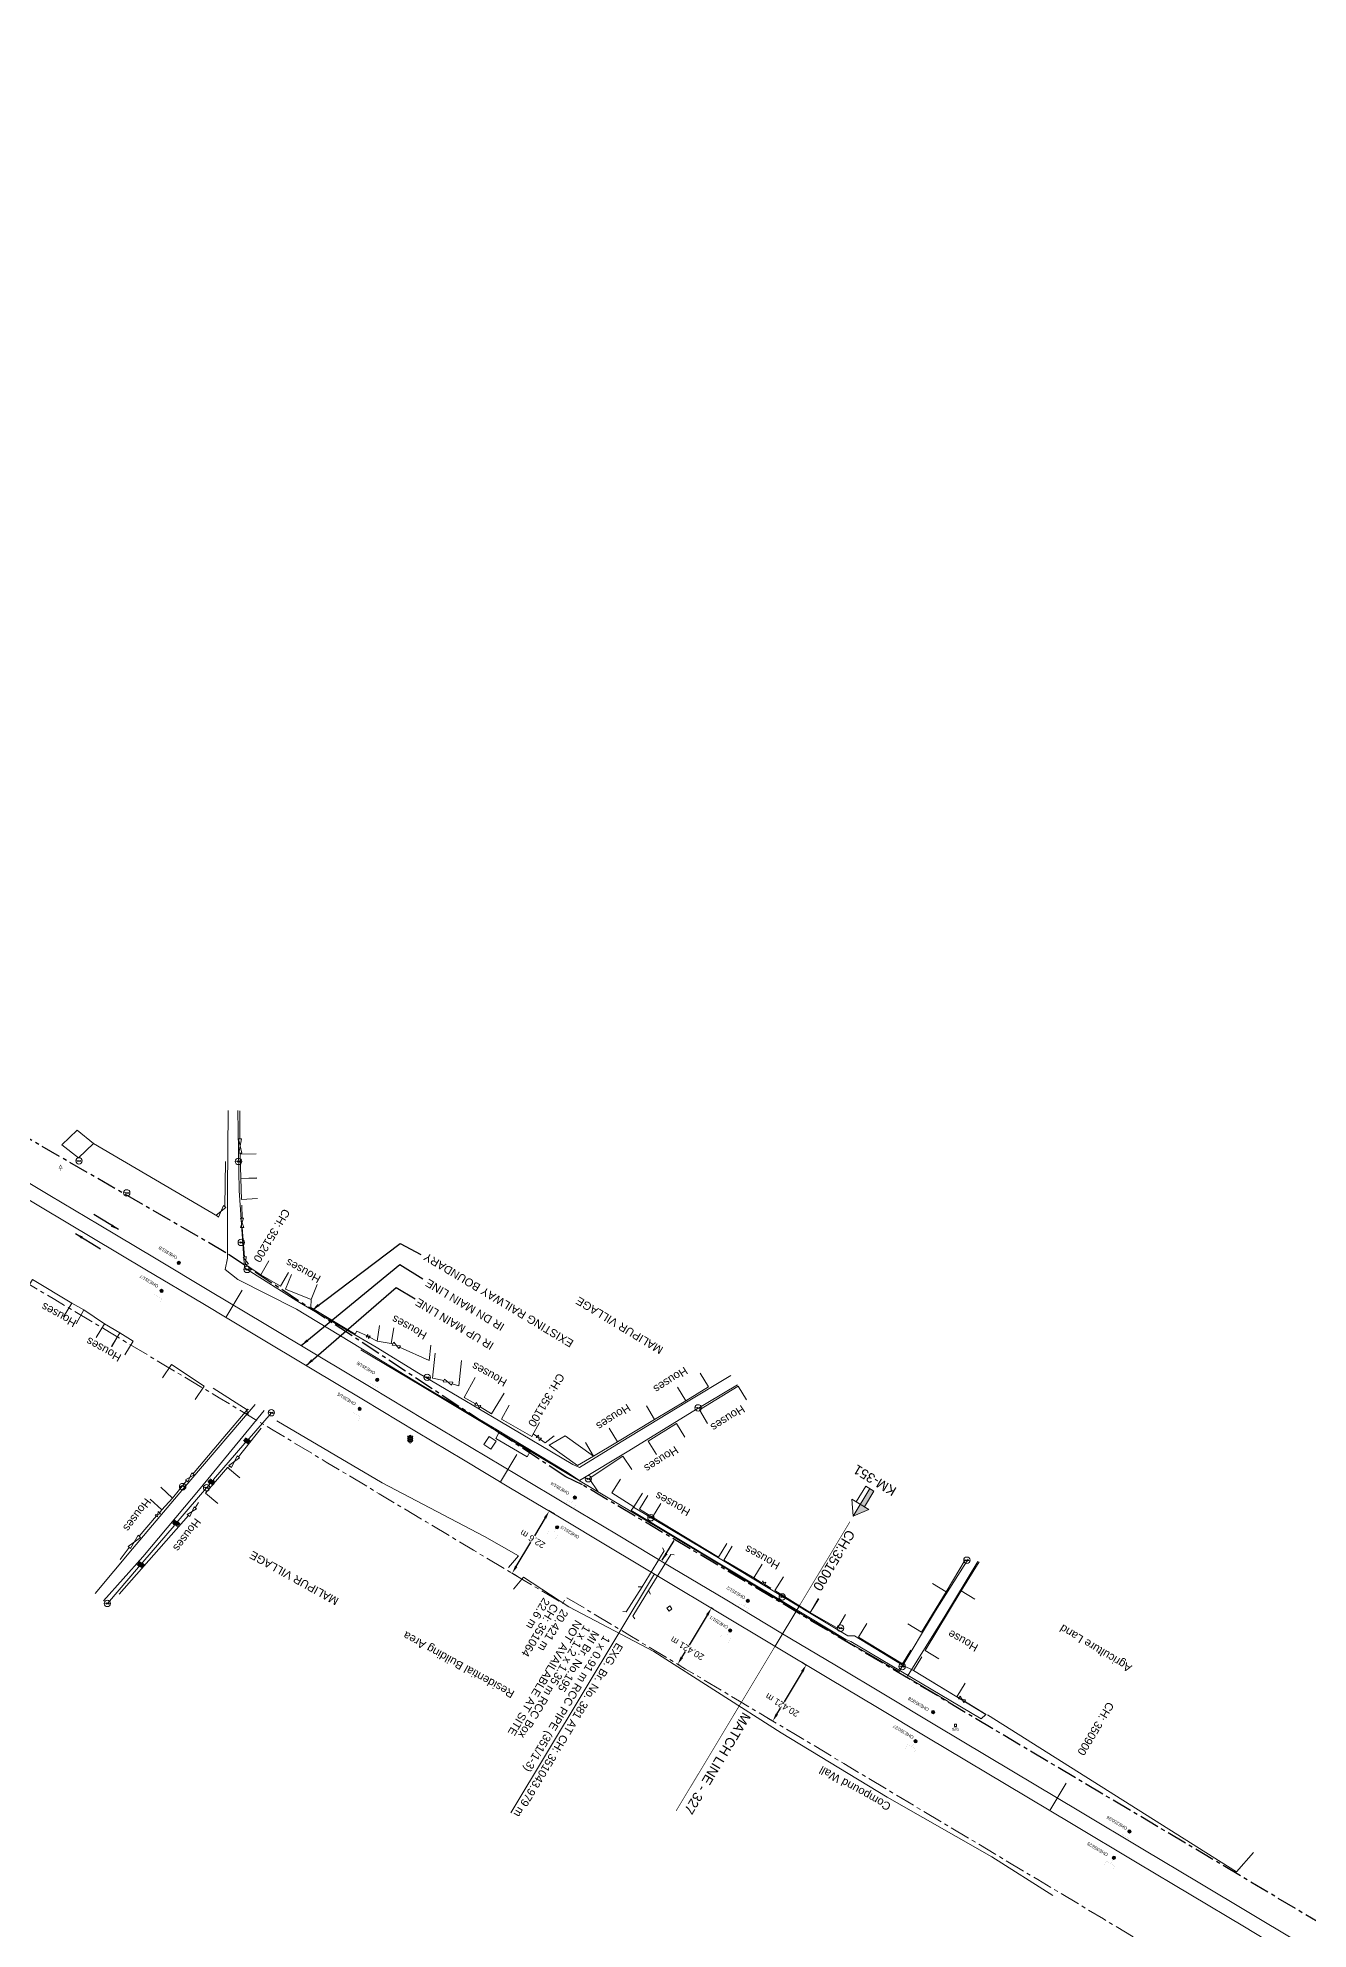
# Model space of a CAD drawing. Header units: metres. Extents: x 593168 to 611286, y 3401475 to 3412398.
# Drawn here: x 601594 to 601991, y 3407081 to 3407672 of the extents above; entities that cross this region are included whole.
import ezdxf
from ezdxf.enums import TextEntityAlignment as Align

# ---------------------------------------------------------------- set-up
doc = ezdxf.new("R2010")
doc.units = ezdxf.units.M
doc.header["$MEASUREMENT"] = 0
doc.linetypes.add('CENTER', pattern=[2, 1.25, -0.25, 0.25, -0.25])
doc.linetypes.add('PHANTOM2', pattern=[1.25, 0.625, -0.125, 0.125, -0.125, 0.125, -0.125])
doc.layers.get('Defpoints').update_dxf_attribs({"lineweight": 0})
for name, color, linetype, lineweight in [('BRIDGE DETAILS PLAN', 7, 'Continuous', 0), ('CANAL BOTTOM', 5, 'Continuous', 0), ('Compound Wall', 251, 'Continuous', 0), ('DFCC BOUNDARY', 6, 'CENTER', 0), ('Electric Pole', 251, 'Continuous', 0), ('Existing IR Chainage', 7, 'Continuous', 0), ('Existing IR Track', 7, 'Continuous', 0), ('Footpath', 251, 'Continuous', 0), ('Gate', 251, 'Continuous', 0), ('GPS', 251, 'Continuous', 0), ('KM STONE', 7, 'Continuous', 0), ('Lamp_Post', 251, 'Continuous', 0), ('OHE MAST', 8, 'Continuous', 0), ('OHE MAST TEXT', 8, 'Continuous', 0), ('Pow_Line', 134, 'Continuous', 0), ('PROPOSED DFCC TRACK', 1, 'Continuous', 0), ('Religious_Place', 251, 'Continuous', 0), ('Residential Building Pucca', 251, 'Continuous', 0), ('Residential Building Semipucca', 251, 'Continuous', 0), ('Side Details', 251, 'Continuous', 0), ('Sign Board', 251, 'Continuous', 0), ('Subroad Edge', 34, 'Continuous', 0), ('Telephone_Pole', 251, 'Continuous', 0), ('Text1', 251, 'Continuous', 0), ('Trolley Stand', 251, 'Continuous', 0), ('Village Name', 7, 'Continuous', 0)]:
    doc.layers.add(name, color=color, linetype=linetype, lineweight=lineweight)
doc.layers.add('Existing Railway Boundary', color=7, linetype='CENTER')
doc.layers.add('MATCH LINE', color=7, linetype='Continuous')
doc.styles.get("Standard").update_dxf_attribs({"font": 'arial.ttf'})
doc.styles.add('street name', font='tahoma.ttf', dxfattribs={"height": 2})
doc.styles.add('Style-Arial', font='arial.ttf')
doc.styles.add('Vill txt', font='arial.ttf', dxfattribs={"height": 3})
doc.dimstyles.new('ISO-25', dxfattribs={"dimtxt": 2.5, "dimasz": 2.5, "dimexe": 1.25, "dimexo": 0.625, "dimtad": 1, "dimtxsty": 'Standard', "dimcen": 2.5, "dimadec": 0, "dimazin": 0, "dimtfac": 1, "dimtmove": 0, "dimatfit": 3, "dimfxl": 1, "dimarcsym": 0})
doc.dimstyles.get("Standard").update_dxf_attribs({"dimtxt": 2.5, "dimasz": 0.18, "dimexe": 0.18, "dimexo": 0.0625, "dimgap": 0.09, "dimtad": 0, "dimtih": 1, "dimtoh": 1, "dimdec": 3, "dimzin": 0, "dimdsep": 46, "dimtxsty": 'Standard', "dimcen": 0.09, "dimaunit": 1, "dimadec": 4, "dimazin": 0, "dimtfac": 1, "dimtdec": 3, "dimtofl": 0, "dimtmove": 0, "dimatfit": 3, "dimfxl": 1, "dimtolj": 1, "dimtzin": 0, "dimarcsym": 0})

# ---------------------------------------------------------------- blocks, each defined once
blk = doc.blocks.new('GT')
at = {"layer": 'Gate'}
for p, q in [((-0.5, -0.5), (-0.5, 0.5)), ((-0.5, 0.5), (0.5, -0.5)), ((0.5, 0.5), (0.5, -0.5))]:
    blk.add_line(p, q, dxfattribs=at)
blk.add_lwpolyline([(0.5, 0.5), (-0.5, -0.5)], dxfattribs=at)
blk = doc.blocks.new('EP')
blk.add_hatch(color=8).paths.add_polyline_path([(-0.21, -0.05), (-0.21, 0.16), (-0.93, -0.01), (-0.31, 0.07), (-0.31, -0.19), (0.31, 0), (0.31, -0.24), (0.94, -0.01), (0.41, -0.1), (0.43, 0.15)])
at = {"color": 8}
for p, q in [((-0.93, -0.01), (-0.21, 0.16)), ((-0.31, 0.07), (-0.93, -0.01)), ((-0.31, -0.19), (-0.31, 0.07)), ((0.31, 0), (-0.31, -0.19)), ((-0.21, 0.16), (-0.21, -0.05)), ((-0.21, -0.05), (0.43, 0.15)), ((0.31, -0.24), (0.31, 0)), ((0.43, 0.15), (0.41, -0.1)), ((0.94, -0.01), (0.31, -0.24)), ((0.41, -0.1), (0.94, -0.01))]:
    blk.add_line(p, q, dxfattribs=at)
blk.add_circle((0, 0), 1, dxfattribs=at)
blk = doc.blocks.new('LP')
for points in [[(0, 0), (0, 1.5)], [(0.25, 1.35), (0.44, 1.35)]]:
    blk.add_lwpolyline(points)
for centre, radius, start, end in [((0.07, 0.99), 0.519, 57.64249, 97.31648), ((0.34, 1.33), 0.094, 11.70118, 168.04763)]:
    blk.add_arc(centre, radius, start, end)
at = {"extrusion": (0, 0, -1)}
blk.add_ellipse((0, 0.01), major_axis=(0.308, 0), ratio=0.400495, dxfattribs=at)
blk.add_ellipse((0.35, 1.36), major_axis=(0.0017, 0.0438), ratio=0.461056, start_param=1.74022, end_param=4.575836)
blk = doc.blocks.new('SIG')
for color, points in [(1, [(-0.22, 0.42, 0.180295), (-0.01, 0.33, -0.00255), (0.01, 0.33, -0.00255), (0.02, 0.33, 0.180295), (0.23, 0.42, -0.002654), (0.25, 0.44, 0.184495), (0.33, 0.65, 1.000001), (-0.32, 0.65, 0.184495), (-0.24, 0.44, -0.002654)]), (2, [(0.23, -0.23, -0.002654), (0.25, -0.21, 0.184495), (0.33, 0.01, 1.000001), (-0.32, 0.01, 0.184495), (-0.24, -0.21, -0.002654), (-0.22, -0.23, 0.180295), (-0.01, -0.32, -0.00255), (0.01, -0.32, -0.00255), (0.02, -0.32, 0.180295)]), (3, [(0.23, -0.88, -0.002654), (0.25, -0.86, 0.184495), (0.33, -0.64, 1.000001), (-0.32, -0.64, 0.184495), (-0.24, -0.86, -0.002654), (-0.22, -0.88, 0.395599)])]:
    blk.add_hatch(color=color).paths.add_polyline_path(points)
for p, q in [((-0.31, 0.98), (-0.32, -0.9)), ((0.33, -0.9), (0.32, 0.98))]:
    blk.add_line(p, q)
for points in [[(-0.31, 0.98), (-0.81, 0.98, 0.198758), (-0.42, 0.41, 0.003814), (-0.31, 0.39, 0.003814)], [(-0.31, 0.33), (-0.81, 0.33, 0.198758), (-0.42, -0.23, 0.003727), (-0.32, -0.26, 0.003727)], [(0.32, 0.98), (0.82, 0.98, -0.198758), (0.44, 0.41, -0.003814), (0.32, 0.39, -0.003814)], [(0.32, 0.33), (0.82, 0.33, -0.198758), (0.44, -0.23, -0.003727), (0.33, -0.26, -0.003727)], [(-0.32, -0.32), (-0.81, -0.32, 0.198758), (-0.42, -0.88, 0.003639), (-0.32, -0.9)], [(0.33, -0.32), (0.82, -0.32, -0.198758), (0.44, -0.88, -0.003639), (0.33, -0.9)]]:
    blk.add_lwpolyline(points, format="xyb")
for centre, radius, start, end in [((0.01, 0.91), 0.324, 12.40488, 167.59512), ((0.01, 0.81), 0.357, 27.75781, 152.24219), ((0.01, -0.9), 0.324, 181.45715, 358.54285)]:
    blk.add_arc(centre, radius, start, end)
blk = doc.blocks.new('TP')
at = {"layer": 'Telephone_Pole'}
blk.add_hatch(color=8, dxfattribs=at).paths.add_polyline_path([(0.49, 0.08, -0.516403), (0.5, 0.04, 0.157799), (0.42, -0.19, 0.257253), (0.43, -0.21), (0.7, -0.4, 0.297943), (0.73, -0.4, 0.213635), (0.94, -0.09, 0.292624), (0.86, 0.1, 0.314672), (-0.86, 0.1, 0.297888), (-0.94, -0.1, 0.205841), (-0.73, -0.4, 0.297943), (-0.7, -0.4), (-0.43, -0.21, 0.257253), (-0.42, -0.19, 0.155164), (-0.5, 0.04, -0.510878), (-0.49, 0.08, -0.167449)])
at = {"layer": 'Telephone_Pole', "color": 8}
for p, q in [((-0.7, -0.4), (-0.43, -0.21)), ((-0.44, -0.22), (-0.44, -0.22)), ((0.7, -0.4), (0.43, -0.21)), ((0.44, -0.22), (0.44, -0.22))]:
    blk.add_line(p, q, dxfattribs=at)
blk.add_circle((0, 0), 1.03, dxfattribs=at)
for centre, radius, start, end in [((0.01, -1.13), 1.5, 55.36592, 125.23532), ((-0.48, 0.05), 0.0243, 109.21809, 217.46399), ((-0.82, -0.21), 0.402, 2.18439, 37.46399), ((0.01, -1.34), 1.5, 71.19434, 109.21809), ((0.82, -0.21), 0.402, 141.94645, 177.81561), ((0.48, 0.06), 0.0243, 321.94645, 71.19434), ((0.75, -0.06), 0.194, 350.12305, 55.36592), ((-0.44, -0.19), 0.0258, 304.47763, 2.18439), ((0.44, -0.19), 0.0258, 177.81561, 235.52237), ((0.72, -0.38), 0.0258, 235.52237, 301.88655), ((0.49, -0.01), 0.462, 301.88655, 350.12305)]:
    blk.add_arc(centre, radius, start, end, dxfattribs=at)
blk = doc.blocks.new('TSB')
at = {"const_width": 0.132}
blk.add_lwpolyline([(-0.51, 0.84), (0.54, 0.84), (0, 1.85)], close=True, dxfattribs=at)
at = {"const_width": 0.142}
blk.add_lwpolyline([(0, 0.84), (0, 0)], dxfattribs=at)
blk = doc.blocks.new('GPS')
at = {"const_width": 0.0279}
blk.add_lwpolyline([(0.56, -0.56), (-0.56, -0.56), (-0.56, 0.56), (0.56, 0.56)], close=True, dxfattribs=at)
blk.add_lwpolyline([(0.33, -0.33), (-0.33, -0.33), (-0.33, 0.33), (0.33, 0.33)], close=True)
at = {"style": 'street name'}
blk.add_text('GPS', height=0.868, rotation=180, dxfattribs=at).set_placement((1.07, -0.84, -111.29))
blk = doc.blocks.new('KM POST PLAN')
h = blk.add_hatch(color=256)
h.dxf.hatch_style = 1
h.paths.add_polyline_path([(0, -8.5), (-3, -8.5), (-3, -20), (0, -20)])
h.paths.add_polyline_path([(0, -8.5), (0, 0), (-6.3, -8.5)])
for points in [[(0, 0), (-6.3, -8.5), (6.3, -8.5)], [(0, 0), (0, -20)], [(0, 0), (6.3, -8.5)], [(3, -8.5), (3, -20), (-3, -20), (-3, -8.5)]]:
    blk.add_lwpolyline(points)
at = {"style": 'Style-Arial'}
blk.add_attdef('KM-POST', text='', height=6, dxfattribs=at).set_placement((0, -26, -263.9), align=Align.MIDDLE_CENTER)
blk = doc.blocks.new('OHE MAST')
h = blk.add_hatch(color=256)
h.dxf.hatch_style = 1
edge = h.paths.add_edge_path()
edge.add_arc((0, 0), 0.514, 0, 360)
at = {"const_width": 0.01}
for points in [[(1.5, 3.5), (1.5, 2), (-1.5, 2), (-1.5, 3.5)], [(0, 2), (0, 0)]]:
    blk.add_lwpolyline(points, dxfattribs=at)
blk.add_circle((0, 0), 0.514)
blk = doc.blocks.new('*D171')
at = {"layer": 'Defpoints', "color": 0, "linetype": 'ByBlock', "ltscale": 5, "transparency": 16777216}
for p in [(601832.86, 3407164.52), (601834.5, 3407163.54), (601822.4, 3407146.98)]:
    blk.add_point(p, dxfattribs=at)
at = {"layer": 'DFCC BOUNDARY', "color": 0, "linetype": 'ByBlock', "lineweight": -2, "ltscale": 5, "transparency": 16777216}
for p, q in [((601832.97, 3407164.45), (601834.61, 3407163.48)), ((601833.22, 3407161.39), (601827.59, 3407151.95)), ((601822.51, 3407146.92), (601824.15, 3407145.94)), ((601825.32, 3407148.15), (601826.41, 3407149.98))]:
    blk.add_line(p, q, dxfattribs=at)
at = {"layer": 'DFCC BOUNDARY', "color": 0, "linetype": 'ByBlock', "ltscale": 5, "transparency": 16777216}
for points in [[(601832.86, 3407161.61), (601833.58, 3407161.18), (601834.5, 3407163.54)], [(601824.96, 3407148.36), (601825.68, 3407147.94), (601824.04, 3407146)]]:
    blk.add_solid(points, dxfattribs=at)
at = {"layer": 'DFCC BOUNDARY', "color": 0, "linetype": 'ByBlock', "ltscale": 5, "transparency": 16777216, "insert": (601827, 3407150.97), "char_height": 2, "attachment_point": 5, "rotation": 149, "style": 'Style-Arial'}
blk.add_mtext('\\A1;20.421 m', dxfattribs=at)
blk = doc.blocks.new('TerminatorOpen_0.5')
at = {"color": 0, "linetype": 'ByBlock', "lineweight": -2}
for q in [(-1, 0.25), (-1, 0), (-1, -0.25)]:
    blk.add_line((0, 0), q, dxfattribs=at)
blk = doc.blocks.new('*D172')
at = {"layer": 'Defpoints', "color": 0, "linetype": 'ByBlock', "ltscale": 5, "transparency": 16777216}
for p in [(601804.85, 3407181.24), (601805.52, 3407180.83), (601795.01, 3407163.32)]:
    blk.add_point(p, dxfattribs=at)
at = {"layer": 'DFCC BOUNDARY', "color": 0, "linetype": 'ByBlock', "lineweight": -2, "ltscale": 5, "transparency": 16777216}
for p, q in [((601805.41, 3407180.89), (601804.74, 3407181.3)), ((601803.56, 3407179.09), (601797.9, 3407169.67)), ((601794.9, 3407163.39), (601794.23, 3407163.79)), ((601795.62, 3407165.87), (601796.72, 3407167.7))]:
    blk.add_line(p, q, dxfattribs=at)
at = {"layer": 'DFCC BOUNDARY', "color": 0, "linetype": 'ByBlock', "ltscale": 5, "transparency": 16777216}
for points in [[(601803.2, 3407179.31), (601803.92, 3407178.88), (601804.85, 3407181.24)], [(601795.26, 3407166.09), (601795.98, 3407165.66), (601794.33, 3407163.73)]]:
    blk.add_solid(points, dxfattribs=at)
at = {"layer": 'DFCC BOUNDARY', "color": 0, "linetype": 'ByBlock', "ltscale": 5, "transparency": 16777216, "insert": (601797.31, 3407168.68), "char_height": 2, "attachment_point": 5, "rotation": 149, "style": 'Style-Arial'}
blk.add_mtext('\\A1;20.421 m', dxfattribs=at)
blk = doc.blocks.new('*D204')
at = {"layer": 'Defpoints', "color": 0, "linetype": 'ByBlock', "ltscale": 5, "transparency": 16777216}
for p in [(601754.19, 3407211.57), (601755.9, 3407210.55), (601744.33, 3407191.13)]:
    blk.add_point(p, dxfattribs=at)
at = {"layer": 'DFCC BOUNDARY', "color": 0, "linetype": 'ByBlock', "lineweight": -2, "ltscale": 5, "transparency": 16777216}
for p, q in [((601755.79, 3407210.61), (601754.08, 3407211.63)), ((601752.91, 3407209.42), (601749.57, 3407203.83)), ((601743.89, 3407194.3), (601748.4, 3407201.86)), ((601744.22, 3407191.2), (601742.51, 3407192.22))]:
    blk.add_line(p, q, dxfattribs=at)
at = {"layer": 'DFCC BOUNDARY', "color": 0, "linetype": 'ByBlock', "ltscale": 5, "transparency": 16777216}
for points in [[(601752.55, 3407209.64), (601753.26, 3407209.21), (601754.19, 3407211.57)], [(601743.54, 3407194.52), (601744.25, 3407194.09), (601742.61, 3407192.16)]]:
    blk.add_solid(points, dxfattribs=at)
at = {"layer": 'DFCC BOUNDARY', "color": 0, "linetype": 'ByBlock', "ltscale": 5, "transparency": 16777216, "insert": (601748.99, 3407202.85), "char_height": 2, "attachment_point": 5, "rotation": 149, "style": 'Style-Arial'}
blk.add_mtext('\\A1;22.6 m', dxfattribs=at)

msp = doc.modelspace()

# ---------------------------------------------------------------- linework, layer by layer
at = {"layer": 'BRIDGE DETAILS PLAN', "lineweight": 13, "flags": 128}
msp.add_lwpolyline([(601787.0399, 3407191.9253), (601742.2428, 3407117.3089)], dxfattribs=at)
at = {"layer": 'Compound Wall'}
for points in [[(601657.4815, 3407336.5628, 260.1019), (601657.554, 3407327.8323, 260.0109)], [(601650.5004, 3407303.7415, 260.3688), (601611.7993, 3407326.4168, 260.4468)], [(601652.7955, 3407306.7283, 260.1609), (601653.0656, 3407320.7467, 259.9229)], [(601658.0954, 3407307.1871, 260.0149), (601658.2168, 3407303.0372, 260.2169)], [(601658.215, 3407300.1377, 260.2069), (601659.0195, 3407290.8931, 260.8487)], [(601659.7544, 3407288.6978, 260.7147), (601659.5097, 3407288.4186, 260.6707), (601664.0429, 3407285.3909, 259.741)], [(601679.8036, 3407277.6864, 259.747), (601679.7088, 3407275.1922, 259.712), (601693.5728, 3407266.8315, 259.69), (601694.0315, 3407267.7383, 260.3788), (601697.2901, 3407266.3249, 259.739)], [(601698.0136, 3407265.8811, 259.764), (601700.4554, 3407264.6337, 259.706)], [(601704.8205, 3407263.924, 259.9909), (601705.3834, 3407263.8409, 259.645)], [(601716.6505, 3407258.6174, 262.6331), (601717.1927, 3407263.4311, 263.001)], [(601863.3814, 3407161.4354, 259.5261), (601848.1603, 3407170.3355, 259.9729), (601813.8916, 3407190.9507, 259.624), (601807.7641, 3407194.6642, 259.614), (601779.744, 3407211.4636, 259.2351), (601763.879, 3407220.944, 259.67), (601759.8232, 3407223.3378, 259.752), (601737.5514, 3407236.7165, 259.61), (601714.0795, 3407250.7763, 258.5893), (601695.3192, 3407261.9713, 259.541)], [(601707.4543, 3407262.7758, 259.623), (601716.6505, 3407258.6174, 262.6331)], [(601718.5129, 3407260.9049, 260.1089), (601717.7132, 3407253.0517, 259.741)], [(601726.7447, 3407258.585, 260.0689), (601725.945, 3407250.7318, 259.701)], [(601717.7132, 3407253.0517, 259.741), (601721.2849, 3407252.3623, 259.725)], [(601731.0052, 3407253.3182, 260.0489), (601727.5742, 3407247.0408, 259.681)], [(601642.8683, 3407223.1909, 259.3691), (601643.2557, 3407223.5865, 259.4741), (601652.23, 3407234.2462, 259.826), (601659.8563, 3407243.2482, 259.573), (601649.1756, 3407249.9438, 258.9672)], [(601723.8412, 3407251.3561, 259.696), (601725.945, 3407250.7318, 259.701)], [(601727.5742, 3407247.0408, 259.681), (601731.1924, 3407245.0408, 259.851)], [(601740.0812, 3407248.4004, 260.0999), (601736.1485, 3407241.9172, 259.732)], [(601741.4742, 3407193.9493, 259.9789), (601744.5885, 3407197.6466, 259.8819), (601733.9772, 3407203.6666, 260.3398), (601701.9753, 3407220.4215, 259.9009), (601669.0806, 3407239.7761, 260.2428)], [(601732.5863, 3407244.1022, 259.851), (601736.1485, 3407241.9172, 259.732)], [(601664.2174, 3407237.4874, 260.7227), (601657.0641, 3407228.5487, 260.3518)], [(601749.2388, 3407235.5613, 259.687), (601750.4608, 3407234.9001, 259.676)], [(601751.4428, 3407233.9631, 259.693), (601752.9019, 3407232.9391, 259.62), (601755.6975, 3407235.0657, 259.602)], [(601654.5168, 3407225.4574, 259.4231), (601653.6821, 3407225.2241, 259.4751)], [(601636.525, 3407215.6239, 260.4608), (601640.9028, 3407221.0355, 259.4231)], [(601619.7875, 3407185.661, 259.9689), (601641.4822, 3407210.2195, 260.4828)], [(601632.3681, 3407211.0596, 260.5188), (601633.184, 3407211.967, 260.3818)], [(601643.58, 3407212.557, 260.6047), (601644.5652, 3407214.3038, 259.4031)], [(601626.0998, 3407203.6988, 260.5857), (601631.4468, 3407210.0663, 260.4378)], [(601620.16, 3407196.4024, 259.4791), (601622.9854, 3407200.198, 260.5977)], [(601884.1248, 3407196.3377, 259.3721), (601878.1662, 3407186.3567, 259.0932)], [(601888.5268, 3407195.6871, 259.2461), (601882.9405, 3407186.6301, 259.0882)], [(601743.0383, 3407187.2081, 260.5009), (601746.1526, 3407190.9054, 260.404)], [(601746.1526, 3407190.9054, 260.404), (601760.3567, 3407181.6637, 261.6944), (601786.9166, 3407167.7433, 260.3648), (601826.6949, 3407142.2816, 261.3035), (601859.8069, 3407122.25, 259.854), (601892.45, 3407103.6037, 259.8839), (601911.5563, 3407091.4824, 259.5051)], [(601820.733, 3407189.3037, 259.683), (601820.3805, 3407189.2989, 259.684), (601818.1188, 3407190.6758, 259.703)], [(601823.4342, 3407187.4503, 259.633), (601821.5249, 3407188.6377, 259.573), (601821.6789, 3407188.8868, 259.671)], [(601878.8371, 3407152.057, 259.614), (601865.8488, 3407159.8155, 259.4211)], [(601882.3456, 3407153.3023, 259.4601), (601881.5688, 3407153.5522, 259.4921)], [(601883.9945, 3407152.1733, 259.67), (601890.7305, 3407148.0204, 259.5211)], [(601968.9141, 3407098.8611, 259.8899), (601891.0858, 3407147.9345, 259.753)], [(601968.9141, 3407098.8611, 259.8899), (601974.2898, 3407104.9347, 259.0172)]]:
    msp.add_polyline3d(points, dxfattribs=at)
at = {"layer": 'DFCC BOUNDARY', "ltscale": 5, "flags": 128}
msp.add_lwpolyline([(602647.7208, 3406653.5383), (602626.6516, 3406618.3556), (602625.5805, 3406618.9982), (602611.1663, 3406627.6057), (602596.216, 3406636.5335), (602582.5302, 3406644.7469), (602568.9277, 3406652.9103), (602552.3295, 3406662.8333), (602536.3002, 3406672.4162), (602520.5809, 3406681.8447), (602505.0492, 3406691.1608), (602490.4216, 3406699.9116), (602475.8003, 3406708.6586), (602457.241, 3406719.757), (602438.4392, 3406731.0003), (602423.8153, 3406739.7577), (602408.864, 3406748.7122), (602392.2261, 3406758.6842), (602375.1982, 3406768.8897), (602363.6657, 3406775.7943), (602351.4914, 3406783.083), (602335.8361, 3406792.4539), (602319.9244, 3406801.9787), (602297.3716, 3406815.4363), (602274.3314, 3406829.2051), (602254.6485, 3406841.0081), (602235.3909, 3406852.5562), (602216.7277, 3406863.7367), (602198.6689, 3406874.5552), (602176.9567, 3406887.5198), (602155.5265, 3406900.3159), (602154.6798, 3406900.8228), (602175.5337, 3406935.6333), (602160.0051, 3406944.9303), (602143.5523, 3406954.7809), (602128.2101, 3406963.9475), (602112.3641, 3406973.4149), (602096.6485, 3406982.8462), (602080.6999, 3406992.4172), (602064.4521, 3407002.1395), (602047.7153, 3407012.1542), (602032.8721, 3407021.0407), (602017.6437, 3407030.1578), (602002.1142, 3407039.4564), (601986.1202, 3407049.033), (601973.6769, 3407056.4909), (601960.9086, 3407064.1435), (601944.1732, 3407074.1285), (601927.3741, 3407084.1514), (601906.8472, 3407096.4415), (601886.4643, 3407108.6456), (601861.6498, 3407123.4596), (601846.2482, 3407132.7021), (601831.1142, 3407141.784), (601813.6892, 3407152.1752), (601796.819, 3407162.2357), (601779.3481, 3407172.7246), (601762.3524, 3407182.9283), (601759.5179, 3407184.6179), (601758.4136, 3407182.7394), (601745.8285, 3407190.2413), (601730.5285, 3407199.3615), (601715.7626, 3407208.1913), (601701.0965, 3407216.9614), (601684.5348, 3407226.9036), (601667.9815, 3407236.8409), (601651.0738, 3407246.9555), (601634.3282, 3407256.9731), (601616.8023, 3407267.4338), (601599.6778, 3407277.6548), (601584.1867, 3407286.8622), (601569.1257, 3407295.8142), (601552.032, 3407306.0817), (601535.2402, 3407316.1678), (601518.1811, 3407326.4177), (601501.2869, 3407336.5686), (601484.4898, 3407346.5568), (601467.9521, 3407356.3908), (601452.0029, 3407365.9137), (601421.449, 3407384.1568), (601420.948, 3407384.4587), (601406.0517, 3407393.4343), (601389.5488, 3407403.301), (601381.5204, 3407408.1011), (601358.7309, 3407421.7832), (601344.5292, 3407430.3151), (601328.2198, 3407440.1976), (601315.5488, 3407447.8754), (601317.2433, 3407450.7097)], dxfattribs=at)
at = {"layer": 'Existing IR Chainage', "color": 7, "linetype": 'Continuous', "lineweight": 13, "flags": 128}
for points in [[(601658.2935, 3407280.6245), (601653.1598, 3407272.0429)], [(601744.0807, 3407229.2416), (601738.9484, 3407220.659)], [(601832.4587, 3407182.2233), (601824.7759, 3407169.3402)], [(601915.7284, 3407126.581), (601910.5914, 3407118.0013)]]:
    msp.add_lwpolyline(points, dxfattribs=at)
at = {"layer": 'Existing IR Track', "color": 0, "lineweight": 15, "flags": 128}
for points in [[(601986.5313, 3407077.9455), (601973.7877, 3407085.5637), (601957.0032, 3407095.6155), (601940.2187, 3407105.6673), (601919.7126, 3407117.9311), (601899.2599, 3407130.1629), (601874.6838, 3407144.8425), (601859.2181, 3407154.1031), (601843.938, 3407163.2526), (601826.5975, 3407173.5922), (601809.6481, 3407183.6986), (601792.3051, 3407194.1038), (601775.2453, 3407204.339), (601759.8445, 3407213.5207), (601744.5114, 3407222.662), (601729.7945, 3407231.4451), (601715.0697, 3407240.2328), (601698.602, 3407250.1298), (601682.0444, 3407260.0809), (601665.1108, 3407270.2037), (601648.3804, 3407280.2049), (601630.8074, 3407290.6758), (601613.5182, 3407300.9775), (601598.1676, 3407310.1363), (601583.0311, 3407319.1674)], [(601984.175, 3407074.0068), (601971.3892, 3407081.6699), (601954.6363, 3407091.6653), (601937.8507, 3407101.6801), (601917.3375, 3407113.9622), (601896.9433, 3407126.1729), (601872.1376, 3407140.9817), (601856.756, 3407150.2122), (601841.5977, 3407159.3086), (601824.1485, 3407169.7143), (601807.3043, 3407179.7593), (601789.8593, 3407190.2327), (601772.836, 3407200.4529), (601757.4003, 3407209.654), (601742.1138, 3407218.7662), (601727.3615, 3407227.5878), (601712.712, 3407236.348), (601696.1669, 3407246.2803), (601679.5987, 3407256.2265), (601662.676, 3407266.35), (601645.9304, 3407276.3676), (601628.3852, 3407286.8398), (601611.2428, 3407297.0716), (601595.7338, 3407306.2897), (601580.7179, 3407315.2148)]]:
    msp.add_lwpolyline(points, dxfattribs=at)
at = {"layer": 'Existing Railway Boundary', "ltscale": 5}
msp.add_lwpolyline([(602240.837, 3406937.0674), (602116.2948, 3407010.7668), (601764.5806, 3407219.7883), (601759.3642, 3407222.2685), (601653.1238, 3407292.2946), (601441.2096, 3407415.0505), (601397.917, 3407440.7299), (601301.0475, 3407498.7265), (601241.8375, 3407534.2132), (601188.4611, 3407565.6026), (601139.5754, 3407594.3481), (601094.5264, 3407622.448), (600939.9459, 3407716.091), (600853.7892, 3407766.6119), (600798.1443, 3407818.9628), (600756.3389, 3407844.4101), (600651.5465, 3407908.0731), (600401.2293, 3408050.9686)], dxfattribs=at)
at = {"layer": 'Footpath'}
msp.add_polyline3d([(601890.6106, 3407148.0381, 259.5191), (601889.1821, 3407146.6373, 259.4491), (601848.4797, 3407170.7903, 259.665), (601846.8653, 3407171.485, 259.661), (601834.7338, 3407178.7729, 259.595), (601808.0294, 3407194.7663, 259.747), (601779.7891, 3407211.7058, 259.556), (601780.4885, 3407212.7931, 259.5331), (601808.5922, 3407196.0128, 259.703), (601835.4686, 3407179.7891, 259.552), (601847.5423, 3407172.581, 259.643), (601849.5513, 3407172.6194, 259.4761), (601864.7941, 3407163.2906, 259.3851), (601867.9729, 3407161.7823, 259.3981)], close=True, dxfattribs=at)
at = {"layer": 'MATCH LINE', "linetype": 'PHANTOM2', "ltscale": 15, "const_width": 0.2}
msp.add_lwpolyline([(601848.1421, 3407208.2531), (601793.8531, 3407117.9356)], dxfattribs=at)
at = {"layer": 'Pow_Line', "elevation": 260.0349}
msp.add_lwpolyline([(601616.125, 3407182.7225), (601625.8891, 3407194.1023), (601626.0583, 3407194.2996), (601625.3703, 3407195.0347), (601627.008, 3407193.8667), (601625.6047, 3407195.3079), (601627.2423, 3407194.1399), (601625.839, 3407195.581), (601627.4767, 3407194.413), (601626.0734, 3407195.8541), (601627.711, 3407194.6861), (601627.0231, 3407195.4213), (601627.1909, 3407195.6196), (601636.955, 3407206.9994), (601637.1242, 3407207.1967), (601636.4363, 3407207.9318), (601638.0739, 3407206.7638), (601636.6706, 3407208.205), (601638.3082, 3407207.037), (601636.905, 3407208.4781), (601638.5426, 3407207.3101), (601637.1393, 3407208.7512), (601638.7769, 3407207.5832), (601638.089, 3407208.3184), (601638.2569, 3407208.5167), (601647.1336, 3407218.8624), (601648.0242, 3407219.8937), (601648.1941, 3407220.0904), (601647.5085, 3407220.8278), (601649.1424, 3407219.6546), (601647.7437, 3407221.1002), (601649.3776, 3407219.9269), (601647.979, 3407221.3726), (601649.6128, 3407220.1993), (601648.2142, 3407221.6449), (601649.8481, 3407220.4717), (601649.1624, 3407221.2091), (601649.331, 3407221.4069), (601659.1318, 3407232.7558), (601659.3017, 3407232.9525), (601658.6161, 3407233.6899), (601660.2499, 3407232.5167), (601658.8513, 3407233.9623), (601660.4852, 3407232.789), (601659.0865, 3407234.2347), (601660.7204, 3407233.0614), (601659.3217, 3407234.5071), (601660.9556, 3407233.3338), (601660.27, 3407234.0712), (601660.4386, 3407234.269), (601667.3624, 3407242.2865)], dxfattribs=at)
at = {"layer": 'PROPOSED DFCC TRACK', "color": 7, "linetype": 'Continuous', "flags": 128}
for points, elevation in [([(601781.9715, 3407187.9365), (601783.2076, 3407187.9202), (601790.1242, 3407199.2063), (601789.5453, 3407200.0854)], -0.0005), ([(601785.8285, 3407185.667), (601785.2529, 3407186.761), (601792.1694, 3407198.0472), (601793.2155, 3407197.9305)], 0.0005)]:
    msp.add_lwpolyline(points, dxfattribs=dict(at, elevation=elevation))
at = {"layer": 'PROPOSED DFCC TRACK', "linetype": 'Continuous', "flags": 128}
for points, elevation in [([(601783.2076, 3407187.9202), (601778.2808, 3407180.0727), (601777.2368, 3407180.2063)], -0.0005), ([(601785.2529, 3407186.761), (601780.3371, 3407178.7866), (601780.9142, 3407177.9064)], 0.0005)]:
    msp.add_lwpolyline(points, dxfattribs=dict(at, elevation=elevation))
at = {"layer": 'Religious_Place'}
msp.add_polyline3d([(601751.1902, 3407239.2348, 259.621), (601748.7195, 3407234.8896, 259.621), (601739.2445, 3407240.2771, 259.674), (601741.7152, 3407244.6223, 259.674)], dxfattribs=at)
at = {"layer": 'Residential Building Pucca'}
for points in [[(601611.7993, 3407326.4168, 260.4468), (601607.0744, 3407321.9389, 259.3511), (601601.8787, 3407326.0299, 259.1792), (601606.6701, 3407330.5708, 259.1792)], [(601748.2316, 3407230.2264, 260.3218), (601747.3051, 3407228.4767, 260.3648), (601737.4762, 3407234.2345, 260.2868), (601738.4029, 3407235.9845, 260.2868)], [(601768.0492, 3407228.7007, 259.4941), (601763.0677, 3407225.7937, 259.631), (601754.1598, 3407232.1781, 259.601), (601759.1426, 3407235.086, 259.601)], [(601791.8338, 3407182.0013, 260.4098), (601792.541, 3407181.0648, 260.3938), (601791.6939, 3407180.3129, 260.3238), (601790.9867, 3407181.2496, 260.3238)]]:
    msp.add_polyline3d(points, close=True, dxfattribs=at)
for points in [[(601662.7884, 3407315.5465, 260.0299), (601657.791, 3407315.4385, 260.0299), (601657.6254, 3407323.1052, 260.0799), (601662.6227, 3407323.2131, 260.0799)], [(601672.758, 3407286.1281, 259.724), (601670.2605, 3407281.7982, 259.724), (601664.0442, 3407285.3838, 259.74), (601666.5416, 3407289.7137, 259.74)], [(601590.1484, 3407279.5915, 259.4131), (601592.7219, 3407283.8766, 259.4131), (601605.0071, 3407276.4984, 259.3671), (601602.4335, 3407272.2133, 259.3671)], [(601681.6504, 3407282.3486, 259.748), (601679.8063, 3407277.7027, 259.748), (601671.8354, 3407280.8665, 259.682), (601673.6795, 3407285.5125, 259.682)], [(601602.4335, 3407272.2133, 259.3671), (601605.0071, 3407276.4984, 259.3671), (601608.7964, 3407274.4605, 261.3665), (601606.4288, 3407270.0582, 261.3665)], [(601606.4288, 3407270.0582, 261.3665), (601608.7964, 3407274.4605, 261.3665), (601615.2198, 3407270.0725, 259.4731), (601612.6638, 3407265.7769, 259.4731)], [(601612.6638, 3407265.7769, 259.4731), (601615.2198, 3407270.0725, 259.4731), (601620.0358, 3407267.2068, 259.4101), (601617.4797, 3407262.9112, 259.4101)], [(601705.5974, 3407268.8618, 259.9909), (601704.8205, 3407263.924, 259.9909), (601700.4011, 3407264.6194, 259.674), (601701.178, 3407269.5572, 259.674)], [(601617.423, 3407262.9455, 259.4101), (601620.0358, 3407267.2068, 259.4101), (601624.2341, 3407264.6326, 259.702), (601621.6213, 3407260.3713, 259.702)], [(601633.3857, 3407253.2457, 259.551), (601636.1811, 3407257.3895, 259.551), (601646.3263, 3407250.5457, 259.5191), (601643.531, 3407246.4018, 259.5191)], [(601801.3209, 3407254.6626, 259.3931), (601803.9646, 3407250.4204, 259.3931), (601796.871, 3407245.9997, 259.4211), (601794.2273, 3407250.2419, 259.4211)], [(601794.3157, 3407250.2957, 259.4211), (601796.871, 3407245.9997, 259.4211), (601787.1104, 3407240.194, 259.839), (601784.5551, 3407244.49, 259.839)], [(601803.6923, 3407238.9198, 259.774), (601801.0981, 3407243.1925, 259.774), (601813.2603, 3407250.577, 259.4351), (601815.8545, 3407246.3044, 259.4351)], [(601784.5321, 3407244.4713, 259.838), (601787.1193, 3407240.1945, 259.838), (601775.517, 3407233.1757, 259.4931), (601772.9298, 3407237.4526, 259.4931)], [(601772.9362, 3407237.4564, 259.4931), (601775.517, 3407233.1757, 259.4931), (601768.0671, 3407228.6842, 259.4841), (601765.4862, 3407232.9649, 259.4841)], [(601787.754, 3407229.2026, 259.2091), (601785.1066, 3407233.4425, 259.2091), (601793.9083, 3407238.9383, 259.1991), (601796.5557, 3407234.6984, 259.1991)], [(601769.4356, 3407217.6022, 259.9059), (601766.6888, 3407221.7785, 259.9059), (601777.2357, 3407228.7153, 259.4331), (601779.9824, 3407224.539, 259.4331)], [(601650.6336, 3407213.9301, 259.4281), (601646.8271, 3407217.1698, 259.4281), (601653.6821, 3407225.2241, 259.4751), (601657.4886, 3407221.9844, 259.4751)], [(601632.8347, 3407218.9954, 260.4608), (601636.525, 3407215.6239, 260.4608), (601633.184, 3407211.967, 260.3818), (601629.4937, 3407215.3386, 260.3818)], [(601783.3119, 3407217.1463, 259.876), (601780.6331, 3407212.9262, 259.876), (601773.7565, 3407217.2914, 259.9319), (601776.4353, 3407221.5115, 259.9319)], [(601789.039, 3407213.9602, 259.692), (601786.4465, 3407209.6865, 259.692), (601782.4164, 3407212.1313, 259.634), (601785.0089, 3407216.405, 259.634)], [(601809.659, 3407201.4951, 259.646), (601807.0762, 3407197.2156, 259.646), (601786.4481, 3407209.6651, 259.692), (601789.0309, 3407213.9447, 259.692)], [(601820.6917, 3407194.9613, 259.703), (601818.1188, 3407190.6758, 259.703), (601808.7708, 3407196.2881, 259.753), (601811.3437, 3407200.5736, 259.753)], [(601838.3782, 3407184.1498, 259.616), (601835.7311, 3407179.9098, 259.616), (601824.7324, 3407186.7763, 259.717), (601827.3795, 3407191.0164, 259.717)], [(601873.8995, 3407188.9607, 259.0932), (601878.1662, 3407186.3567, 259.0932), (601870.5002, 3407173.7961, 259.2001), (601866.2335, 3407176.4001, 259.2001)], [(601875.9511, 3407165.4163, 259.3631), (601871.6738, 3407168.0027, 259.3631), (601882.9365, 3407186.6285, 259.0882), (601887.2138, 3407184.0421, 259.0882)], [(601846.7933, 3407179.3142, 259.838), (601844.3014, 3407174.9811, 259.838), (601835.7311, 3407179.9098, 259.616), (601838.223, 3407184.2429, 259.616)], [(601867.1281, 3407168.1213, 259.4451), (601864.5257, 3407163.8537, 259.4451), (601850.8181, 3407172.2124, 259.543), (601853.4205, 3407176.4801, 259.543)], [(601884.1707, 3407157.8234, 259.4921), (601881.5682, 3407153.5558, 259.4921), (601868.0416, 3407161.8046, 259.3931), (601870.6441, 3407166.0722, 259.3931)]]:
    msp.add_polyline3d(points, dxfattribs=at)
at = {"layer": 'Residential Building Semipucca'}
msp.add_polyline3d([(601663.0803, 3407309.168, 260.0089), (601658.0869, 3407308.9406, 260.0089), (601657.791, 3407315.4385, 260.0299), (601662.7843, 3407315.6659, 260.0299)], dxfattribs=at)
at = {"layer": 'Subroad Edge'}
for points in [[(601675.2354, 3407274.5992, 259.626), (601656.9177, 3407283.8658, 259.601), (601652.9623, 3407287.0364, 259.718), (601653.6747, 3407290.5336, 259.9219), (601653.683, 3407311.8898, 259.9289), (601653.8244, 3407336.7089, 260.0739)], [(601676.1266, 3407276.7464, 259.67), (601658.993, 3407287.5088, 259.9019), (601657.2834, 3407311.7511, 259.9589), (601656.9287, 3407336.6862, 260.0719)], [(601676.1266, 3407276.7464, 259.67), (601700.0751, 3407262.7429, 259.608), (601713.3433, 3407254.6717, 259.734), (601738.7899, 3407239.661, 259.673), (601761.516, 3407226.1258, 259.561)], [(601675.2354, 3407274.5992, 259.626), (601695.3226, 3407262.5167, 259.616), (601714.4753, 3407250.8177, 259.724), (601737.4813, 3407237.1118, 259.775), (601759.896, 3407223.6683, 259.646), (601760.476, 3407223.1586, 259.62)], [(601761.516, 3407226.1258, 259.561), (601763.6693, 3407225.1801, 259.618), (601776.6926, 3407233.2378, 259.5261), (601797.1228, 3407245.5979, 259.4631), (601810.9255, 3407253.8984, 259.4281)], [(601760.476, 3407223.1586, 259.62), (601763.6974, 3407221.1448, 259.647), (601779.014, 3407230.4036, 259.555), (601798.8879, 3407242.5929, 259.5101), (601813.0027, 3407251.0425, 259.4351)], [(601612.2988, 3407185.819, 259.4571), (601623.9657, 3407199.7748, 259.4471), (601642.2231, 3407221.2884, 259.4851), (601662.2682, 3407244.8728, 259.3541)], [(601614.899, 3407183.5809, 259.539), (601627.1871, 3407197.2654, 259.5311), (601645.1575, 3407218.5927, 259.4691), (601665.0978, 3407242.9937, 259.4261)], [(601885.0744, 3407196.549, 259.2811), (601874.9243, 3407180.4438, 259.0192), (601863.5297, 3407161.4599, 259.4441)], [(601888.154, 3407195.8451, 258.9812), (601877.81, 3407178.7398, 259.0222), (601866.093, 3407160.049, 259.3861)]]:
    msp.add_polyline3d(points, dxfattribs=at)
at = {"layer": 'Trolley Stand'}
msp.add_polyline3d([(601733.7387, 3407232.3822, 260.1829), (601735.4167, 3407234.8874, 260.3078), (601737.6386, 3407233.4199, 260.2159), (601735.9592, 3407230.9125, 260.2159)], close=True, dxfattribs=at)

# ---------------------------------------------------------------- block references
at = {"layer": 'Electric Pole', "xscale": 0.9997078269568105, "yscale": 0.9997078269568105, "zscale": 0.9997078269568105}
for p in [(601607.2553, 3407320.9645, 259.3491), (601657.1005, 3407320.805, 260.0569), (601622.1845, 3407310.9753, 259.5311), (601657.9556, 3407295.49, 259.9049), (601659.7869, 3407287.0614, 259.838), (601716.0579, 3407253.3419, 260.2618), (601667.3653, 3407242.2899, 259.721), (601800.7009, 3407243.8152, 259.5351), (601766.3995, 3407221.6663, 261.3125), (601647.1358, 3407218.865, 259.4651), (601785.964, 3407209.4997, 259.858), (601884.6891, 3407196.2279, 259.2881), (601616.125, 3407182.7225, 260.0349), (601827.0051, 3407184.7549, 259.612), (601845.1955, 3407175.0061, 259.9779), (601864.4522, 3407163.0213, 259.3931)]:
    msp.add_blockref('EP', p, dxfattribs=at)
at = {"layer": 'Gate'}
for p, xscale, yscale, zscale, rotation in [((601657.6185, 3407325.6128, 156.3202), 4.441001709853242, 0.9997078268794686, 4.441001709853242, 91.32625485859275), ((601651.6479, 3407305.2349, 156.3202), 3.766706601078436, 0.9997078268794688, 3.766706601078436, 52.32625485933017), ((601658.2159, 3407301.5874, 156.3202), 2.899534975315376, 0.9997078268794736, 2.899534975315376, 90.3262548575127), ((601659.3869, 3407289.7954, 156.3202), 2.315069717518296, 0.9997078268794672, 2.315069717518296, 108.3262548560798), ((601697.6519, 3407266.103, 156.3202), 0.8487142639011908, 0.9997078268794686, 0.8487142639011908, 328.3262548531468), ((601706.4188, 3407263.3084, 156.3202), 2.328774482668901, 0.9997078268794686, 2.328774482668901, 332.3262548532236), ((601722.5631, 3407251.8592, 156.3202), 2.747203838695024, 0.9997078268794686, 2.747203838695024, 338.3262548620567), ((601731.8894, 3407244.5715, 156.3202), 1.680495476199707, 0.9997078268794686, 1.680495476199707, 326.3262548560844), ((601750.9518, 3407234.4316, 156.3202), 1.357348493187132, 0.9997078268794686, 1.357348493187132, 316.3262548523606), ((601655.7909, 3407227.0028, 156.3202), 4.005237552584258, 0.9997078268794686, 4.005237552584258, 50.3262548569538), ((601641.8856, 3407222.1132, 156.3202), 2.917009882061516, 0.9997078268794686, 2.917009882061516, 47.32625486107194), ((601631.9074, 3407210.563, 156.3202), 1.354751655698669, 0.9997078268794685, 1.354751655698669, 47.32625485331531), ((601642.5311, 3407211.3883, 156.3202), 3.140824418889225, 0.9997078268794686, 3.140824418889225, 48.32625485965695), ((601624.5426, 3407201.9484, 156.3202), 4.68558835277851, 0.9997078268794686, 4.68558835277851, 48.32625485847374), ((601821.2059, 3407189.0952, 156.3202), 1.033699826860979, 0.9997078268794687, 1.033699826860979, 336.3262548543416), ((601883.17, 3407152.7378, 156.3202), 1.998335677756372, 0.9997078268794686, 1.998335677756372, 145.3262548606764)]:
    msp.add_blockref('GT', p, dxfattribs=dict(at, xscale=xscale, yscale=yscale, zscale=zscale, rotation=rotation))
at = {"layer": 'GPS'}
msp.add_blockref('GPS', (601881.111, 3407144.637, 259.767), dxfattribs=at)
at = {"layer": 'KM STONE', "xscale": 0.5, "yscale": 0.5, "zscale": 0.5, "rotation": 148.9903102435466}
msp.add_blockref('KM POST PLAN', (601849.2069, 3407210.0244), dxfattribs=at).add_auto_attribs({'KM-POST': 'KM-351'})
at = {"layer": 'Lamp_Post', "xscale": 0.9997078269568105, "yscale": 0.9997078269568105, "zscale": 0.9997078269568105}
msp.add_blockref('LP', (601659.7646, 3407241.9186, 259.58), dxfattribs=at)
at = {"layer": 'OHE MAST', "rotation": 149.0208306544456}
for p in [(601638.4252, 3407289.1112), (601633.0682, 3407280.3357), (601700.4556, 3407252.6013), (601694.9614, 3407243.4854), (601762.1966, 3407215.7871), (601756.6639, 3407206.5014), (601816.2428, 3407183.5385), (601810.7266, 3407174.2357), (601874.1259, 3407148.7629), (601868.6707, 3407139.6964), (601935.4857, 3407111.5124), (601930.6117, 3407103.2959)]:
    msp.add_blockref('OHE MAST', p, dxfattribs=at)
at = {"layer": 'Sign Board', "xscale": 0.9997078269568105, "yscale": 0.9997078269568105, "zscale": 0.9997078269568105}
for name, p in [('TSB', (601601.5021, 3407317.8434, 259.3601)), ('SIG', (601710.7409, 3407234.0414, 260.2298))]:
    msp.add_blockref(name, p, dxfattribs=at)
at = {"layer": 'Telephone_Pole', "xscale": 0.9997078269568105, "yscale": 0.9997078269568105, "zscale": 0.9997078269568105}
msp.add_blockref('TP', (601639.6468, 3407219.2066, 259.9839), dxfattribs=at)

# ---------------------------------------------------------------- texts
at = {"layer": 'BRIDGE DETAILS PLAN', "color": 10, "style": 'Style-Arial'}
for s, p in [('NOT AVAILABLE AT SITE', (601762.4163, 3407177.8031)), ('1 x 1.2 x 1.35 m RCC Box', (601765.1262, 3407176.1561)), ('MI Br. No.195', (601767.836, 3407174.5091))]:
    msp.add_text(s, height=2.5, rotation=239, dxfattribs=at).set_placement(p)
at = {"layer": 'BRIDGE DETAILS PLAN', "style": 'Style-Arial'}
for s, p in [('EXG. Br. No. 381 AT CH: 351043.979 m', (601775.2439, 3407170.6584)), ('1 x 0.91 m RCC PIPE (351/1-3)', (601771.2669, 3407172.9109))]:
    msp.add_text(s, height=2.5, rotation=239, dxfattribs=at).set_placement(p)
at = {"layer": 'DFCC BOUNDARY', "char_height": 2.5, "attachment_point": 4, "rotation": 238.5663087, "line_spacing_factor": 0.60036, "style": 'Style-Arial'}
for s, insert in [('CH: 351064', (601756.1333, 3407182.2965)), ('22.6 m', (601753.4648, 3407184.0757)), ('20.421 m', (601759.2104, 3407180.5327))]:
    msp.add_mtext(s, dxfattribs=dict(at, insert=insert))
at = {"layer": 'Existing IR Chainage', "color": 7, "lineweight": 0, "attachment_point": 6, "style": 'Style-Arial'}
for s, insert, char_height, rotation, line_spacing_factor in [('CH: 351200', (601662.7121, 3407289.634), 2.5, 239.1112262, 0.60036), ('CH: 351100', (601748.4977, 3407238.2518), 2.5, 239.1211458, 0.60036), ('CH:351000', (601837.7517, 3407187.0586), 3, 239.1905501, 0.6003), ('CH: 350900', (601920.1504, 3407135.5888), 2.5, 239.0894174, 0.60036)]:
    msp.add_mtext(s, dxfattribs=dict(at, insert=insert, char_height=char_height, rotation=rotation, line_spacing_factor=line_spacing_factor))
at = {"layer": 'Existing IR Track', "color": 7, "lineweight": -3}
for s, p in [('IR DN MAIN LINE', (601715.8752, 3407283.1529)), ('IR UP MAIN LINE', (601712.7166, 3407277.139))]:
    msp.add_text(s, height=2.5, rotation=149, dxfattribs=at).set_placement(p, align=Align.MIDDLE_RIGHT)
at = {"layer": 'Existing Railway Boundary', "linetype": 'Continuous', "ltscale": 5}
msp.add_text('EXISTING RAILWAY BOUNDARY', height=2.5, rotation=149, dxfattribs=at).set_placement((601715.9821, 3407292.385, -523.9387), align=Align.RIGHT)
at = {"layer": 'MATCH LINE', "linetype": 'Continuous'}
msp.add_text('MATCH LINE - 327', height=3, rotation=239.0346667, dxfattribs=at).set_placement((601814.7479, 3407148.9898))
at = {"layer": 'OHE MAST TEXT'}
for s, p in [('OHE351/8', (601638.1353, 3407291.0448, 259.87)), ('OHE351/7', (601632.2185, 3407282.1177, 259.795)), ('OHE351/6', (601699.9719, 3407255.0179, 259.955)), ('OHE351/5', (601693.9139, 3407245.3553, 259.677)), ('OHE351/4', (601760.6116, 3407217.4182, 260.011)), ('OHE351/3', (601763.7018, 3407203.7426, 260.176)), ('OHE351/2', (601815.5754, 3407184.8058, 259.885)), ('OHE351/1', (601810.2109, 3407175.5715, 260.077)), ('OHE350/28', (601872.9397, 3407149.8426, 260.086)), ('OHE350/27', (601868.1956, 3407141.1706, 259.76)), ('OHE350/26', (601934.9458, 3407112.732, 260.052)), ('OHE350/25', (601928.8895, 3407104.5242, 259.907))]:
    msp.add_text(s, height=1, rotation=149, dxfattribs=at).set_placement(p)
at = {"layer": 'Side Details'}
msp.add_text('Agriculture Land', height=2.5, rotation=149, dxfattribs=at).set_placement((601936.4647, 3407163.2099, 156.3202))
at = {"layer": 'Text1'}
for s, rotation, p in [('Houses', 151.0443592, (601683.0778, 3407284.8255, 156.3202)), ('Houses', 151.0443592, (601683.0778, 3407284.8255, 156.3202)), ('Houses', 151.0443592, (601606.7409, 3407271.0623, 156.3202)), ('Houses', 151.0443592, (601606.7409, 3407271.0623, 156.3202)), ('Houses', 151.0443592, (601716.225, 3407267.1769, 156.3202)), ('Houses', 151.0443592, (601716.225, 3407267.1769, 156.3202)), ('Houses', 151.0443592, (601620.7582, 3407260.2705, 156.3202)), ('Houses', 151.0443592, (601620.7582, 3407260.2705, 156.3202)), ('Houses', 151.0443592, (601741.244, 3407252.4958, 156.3202)), ('Houses', 151.0443592, (601741.244, 3407252.4958, 156.3202)), ('Houses', 212.84977, (601796.4144, 3407256.7837, 156.3202)), ('Houses', 212.84977, (601796.4144, 3407256.7837, 156.3202)), ('Houses', 212.84977, (601778.5496, 3407245.2059, 156.3202)), ('Houses', 212.84977, (601778.5496, 3407245.2059, 156.3202)), ('Houses', 212.84977, (601814.2904, 3407244.8298, 156.3202)), ('Houses', 212.84977, (601814.2904, 3407244.8298, 156.3202)), ('Houses', 212.84977, (601793.5072, 3407232.0147, 156.3202)), ('Houses', 212.84977, (601793.5072, 3407232.0147, 156.3202)), ('Houses', 151.0443592, (601798.5179, 3407212.0109, 156.3202)), ('Houses', 151.0443592, (601798.5179, 3407212.0109, 156.3202)), ('Houses', 233.1475001, (601627.9999, 3407215.8471, 156.3202)), ('Houses', 233.1475001, (601627.9999, 3407215.8471, 156.3202)), ('Houses', 233.1475001, (601643.5929, 3407209.6089, 156.3202)), ('Houses', 233.1475001, (601643.5929, 3407209.6089, 156.3202)), ('MALIPUR VILLAGE', 151.0443592, (601688.6506, 3407184.2159, 312.6404)), ('MALIPUR VILLAGE', 151.0443592, (601688.6506, 3407184.2159, 312.6404)), ('Houses', 151.0443592, (601826.5296, 3407195.3277, 156.3202)), ('Houses', 151.0443592, (601826.5296, 3407195.3277, 156.3202)), ('Residential Building Area', 151.0443592, (601743.5706, 3407155.1881, 156.3202)), ('Residential Building Area', 151.0443592, (601743.5706, 3407155.1881, 156.3202)), ('House', 151.0443592, (601888.4811, 3407169.6844, 156.3202)), ('House', 151.0443592, (601888.4811, 3407169.6844, 156.3202)), ('Compound Wall', 151.0443592, (601861.2122, 3407120.0103, 156.3202)), ('Compound Wall', 151.0443592, (601861.2122, 3407120.0103, 156.3202))]:
    msp.add_text(s, height=2.5, rotation=rotation, dxfattribs=at).set_placement(p)
at = {"layer": 'Village Name', "style": 'Vill txt'}
msp.add_text('MALIPUR VILLAGE', height=2.5, rotation=148.8303949, dxfattribs=at).set_placement((601790.0606, 3407262.6044, 156.3202))

# ---------------------------------------------------------------- dimensions: what is measured, and where the dimension line sits
at = {"layer": 'DFCC BOUNDARY', "linetype": 'ByBlock', "ltscale": 5}
for base, p1, p2, angle, picture, middle in [((601754.1862, 3407211.5699), (601744.3303, 3407191.1343), (601755.9021, 3407210.5471), 59.2012314, '*D204', (601748.9872, 3407202.848)), ((601804.8456, 3407181.2354), (601795.0092, 3407163.3222), (601805.5205, 3407180.8303), 59.0208246, '*D172', (601797.3106, 3407168.6848)), ((601834.4997, 3407163.5415), (601822.4017, 3407146.9796), (601832.861, 3407164.5187), 59.1905501, '*D171', (601827.0019, 3407150.9686))]:
    dim = msp.add_linear_dim(base=base, p1=p1, p2=p2, angle=angle, dimstyle='Standard', override={"dimtxt": 2, "dimasz": 2.5, "dimexe": 0.125, "dimexo": 0.125, "dimgap": 0.125, "dimtad": 1, "dimtih": 0, "dimtoh": 0, "dimdec": 3, "dimzin": 11, "dimpost": ' m', "dimtxsty": 'Style-Arial', "dimsah": 1, "dimadec": 4, "dimazin": 3, "dimtmove": 2, "dimatfit": 1, "dimldrblk": 'TerminatorOpen_0.5', "dimfrac": 2, "dimtzin": 11}, dxfattribs=at)
    dim.commit()
    dim.dimension.update_dxf_attribs({"geometry": picture, "text_midpoint": middle, "dimtype": 129, "text_rotation": 149})

# ---------------------------------------------------------------- leaders
at = {"layer": 'CANAL BOTTOM'}
msp.add_leader([(601789.5254, 3407196.1998, 0.0288), (601793.229, 3407202.3505, 0.0288)], dimstyle='ISO-25', override={"dimtxt": 3, "dimasz": 2.5, "dimgap": 0.625, "dimtad": 0, "dimdec": 3, "dimzin": 2, "dimtdec": 3}, dxfattribs=at)
at = {"layer": 'Existing IR Track', "color": 7, "lineweight": -3}
for points, override in [([(601619.5674, 3407299.4862), (601611.8859, 3407304.2012)], {"dimtxt": 3, "dimasz": 2.5, "dimtad": 0, "dimdec": 3, "dimzin": 2, "dimtdec": 3}), ([(601606.131, 3407298.2808), (601613.9689, 3407293.5225)], {"dimtxt": 3, "dimasz": 2.5, "dimtad": 0, "dimdec": 3, "dimzin": 2, "dimtdec": 3}), ([(601676.6954, 3407263.2785), (601707.4923, 3407288.568), (601714.6863, 3407284.1184)], {"dimtxt": 3, "dimasz": 2.5, "dimgap": 0.625, "dimtad": 0, "dimdec": 3, "dimzin": 2, "dimtdec": 3}), ([(601678.2061, 3407257.0596), (601706.3573, 3407281.4469), (601712.3028, 3407277.8897)], {"dimtxt": 3, "dimasz": 2.5, "dimgap": 0.625, "dimtad": 0, "dimdec": 3, "dimzin": 2, "dimtdec": 3})]:
    msp.add_leader(points, dimstyle='ISO-25', override=override, dxfattribs=at)
at = {"layer": 'Existing Railway Boundary', "linetype": 'Continuous', "ltscale": 5}
msp.add_leader([(601680.1834, 3407274.4588, -1137.655), (601707.5974, 3407295.2117, -1137.655), (601714.0649, 3407291.6984, -1137.655)], dimstyle='ISO-25', override={"dimtxt": 3, "dimasz": 2.5, "dimgap": 0.625, "dimtad": 0, "dimdec": 3, "dimzin": 2, "dimtdec": 3}, dxfattribs=at)

doc.saveas('drawing.dxf')
